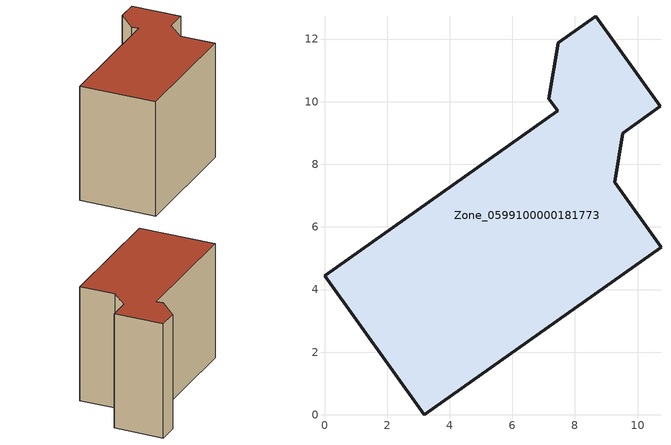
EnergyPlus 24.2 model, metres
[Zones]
Zone_0599100000181773
 floor ground (C_G): 7.17,10.09 7.46,11.88 8.66,12.73 10.72,9.85 9.53,9 9.27,7.42 10.75,5.35 3.19,0 0,4.44 7.45,9.71 z0
 wall outside (C_F): 7.46,11.88 7.17,10.09 7.45,9.71 0,4.44 3.19,0 10.75,5.35 9.27,7.42 9.53,9 10.72,9.85 8.66,12.73 7.46,11.88 z0:8.39
 roof outside (C_R): 7.45,9.71 0,4.44 3.19,0 10.75,5.35 9.27,7.42 9.53,9 10.72,9.85 8.66,12.73 7.46,11.88 7.17,10.09 z8.39
[BUILDING]
Pand.0599100000181773: North Axis=0; Terrain=City; Loads Convergence Tolerance Value=0.04; Temperature Convergence Tolerance Value=0.4; Solar Distribution=FullExterior; Maximum Number of Warmup Days=25; Minimum Number of Warmup Days=1
[Site:Location]
Rotterdam.The.Hague.AP_ZH_NLD Design_Conditions: Latitude=51.96; Longitude=4.45; Time Zone=1; Elevation=-4.5
[SITE:GROUNDTEMPERATURE:BUILDINGSURFACE]
18, 18, 18, 18, 18, 18, 18, 18, 18, 18, 18, 18
[MATERIAL] Thermal Absorptance=0.9; Solar Absorptance=0.7; Visible Absorptance=0.7
Name | Roughness | Thickness | Conductivity | Density | Specific Heat
G.TI.1975-1991 | MediumSmooth | 0.15 | 0.288461 | 540 | 1210
F.TI.1975-1991 | Rough | 0.3 | 0.230769 | 1920 | 840
R.TI.1975-1991 | MediumRough | 0.2 | 0.153846 | 1500 | 1000
[CONSTRUCTION]
C_G: G.TI.1975-1991
C_F: F.TI.1975-1991
C_R: R.TI.1975-1991
[ZONE]
Zone_0599100000181773: Type=1; Multiplier=1; Ceiling Height=Autocalculate; Volume=Autocalculate; Floor Area=autocalculate; Part of Total Floor Area=Yes
[ZONEINFILTRATION:DESIGNFLOWRATE]
Infil_Zone_0599100000181773: Zone or ZoneList or Space or SpaceList=Zone_0599100000181773; Schedule=AlwaysOn; Design Flow Rate Calculation Method=Flow/Area; Flow Rate per Floor Area=0.003; Constant Term Coefficient=1; Temperature Term Coefficient=0; Velocity Term Coefficient=0; Velocity Squared Term Coefficient=0
[HVACTEMPLATE:ZONE:IDEALLOADSAIRSYSTEM]
Zone_0599100000181773: Maximum Heating Supply Air Temperature=50; Minimum Cooling Supply Air Temperature=13; Maximum Heating Supply Air Humidity Ratio=0.0156; Minimum Cooling Supply Air Humidity Ratio=0.0077; Heating Limit=NoLimit; Cooling Limit=NoLimit; Dehumidification Control Type=ConstantSensibleHeatRatio; Cooling Sensible Heat Ratio=0.7; Dehumidification Setpoint=60; Humidification Control Type=None; Humidification Setpoint=30; Outdoor Air Method=None; Outdoor Air Flow Rate per Person=0.00944; Outdoor Air Flow Rate per Zone Floor Area=0; Outdoor Air Flow Rate per Zone=0; Demand Controlled Ventilation Type=None; Outdoor Air Economizer Type=NoEconomizer; Heat Recovery Type=None; Sensible Heat Recovery Effectiveness=0.7; Latent Heat Recovery Effectiveness=0.65
[ZONECONTROL:THERMOSTAT]
ThermostatControl_Zone_0599100000181773: Zone or ZoneList=Zone_0599100000181773; Control Type Schedule=DualSetpointControlType; Control 1=Thermostat_Zone_0599100000181773; Temperature Difference Between Cutout And Setpoint=0
[THERMOSTATSETPOINT:DUALSETPOINT]
Thermostat_Zone_0599100000181773: Heating Setpoint Temperature Schedule=HeatingSetpoint_Zone_0599100000181773; Cooling Setpoint Temperature Schedule=CoolingSetpoint_Zone_0599100000181773
[SCHEDULE:COMPACT]
HeatingSetpoint_Zone_0599100000181773: Through: 12/31, For: AllDays, Until: 24:00, 21
CoolingSetpoint_Zone_0599100000181773: Through: 12/31, For: AllDays, Until: 24:00, 24
DualSetpointControlType: Through: 12/31, For: AllDays, Until: 24:00, 4
AlwaysOn: Through: 12/31, For: AllDays, Until: 24:00, 1
